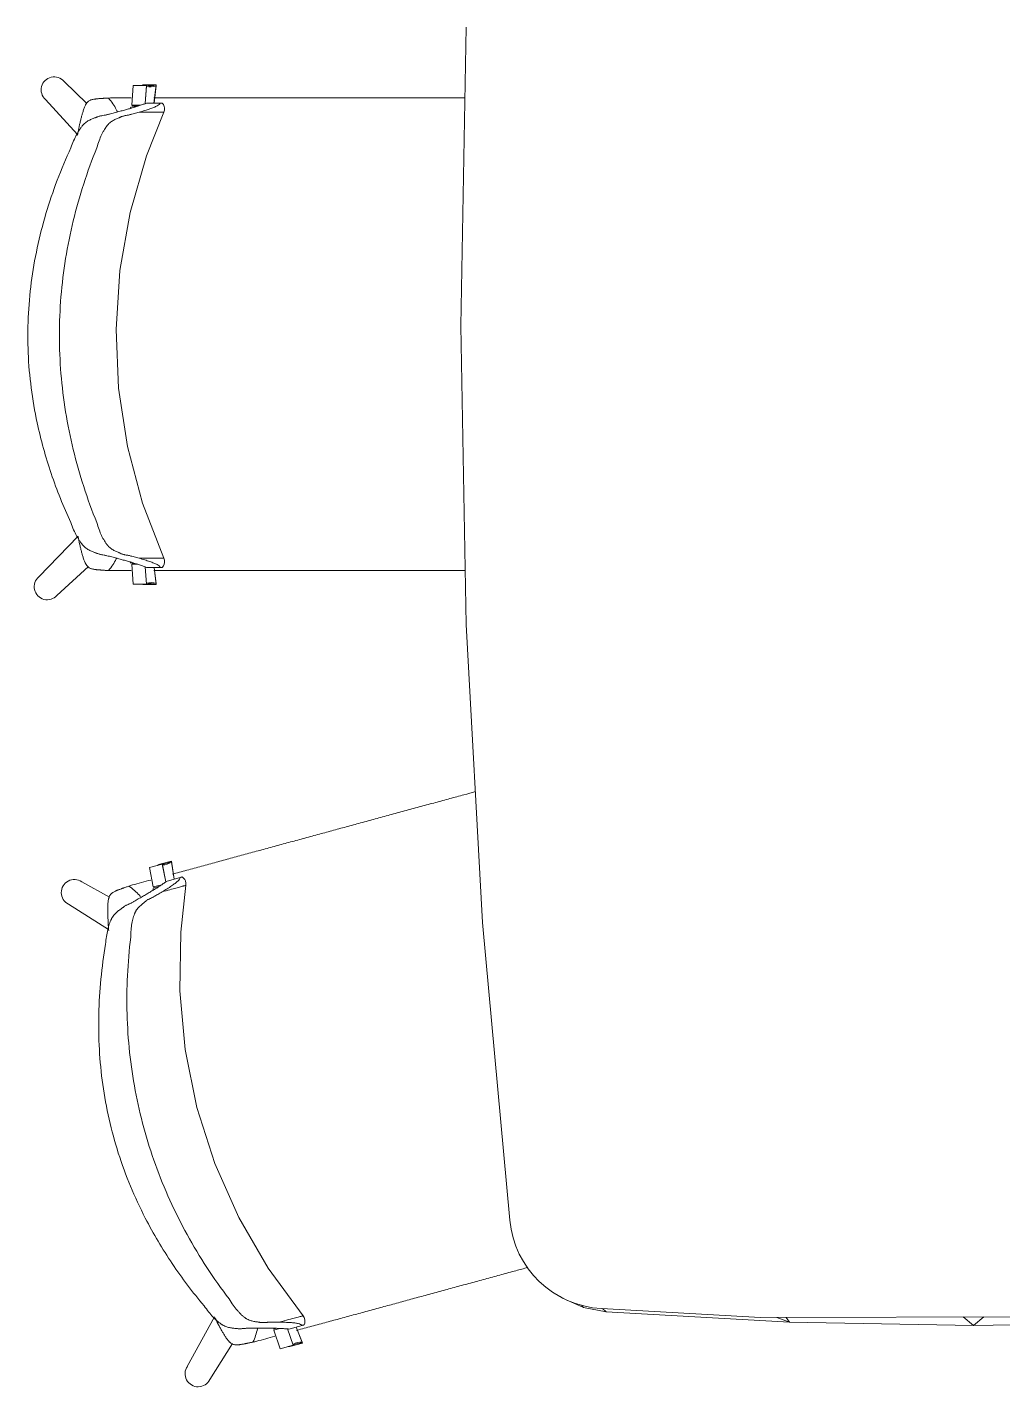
# Model space of a CAD drawing. Header units: millimetres. Extents: x 90978 to 295199, y -4084 to 97293.
# Drawn here: x 176982 to 177962, y 20698 to 22062 of the extents above; entities that cross this region are included whole.
import ezdxf

# ---------------------------------------------------------------- set-up
doc = ezdxf.new("R2010")
doc.units = ezdxf.units.MM
doc.header["$MEASUREMENT"] = 0
doc.layers.get('0').update_dxf_attribs({"linetype": 'CONTINUOUS'})
for name, color, linetype, lineweight in [('A-DETL-THIN', 8, 'CONTINUOUS', 9), ('G-IMPT', 8, 'CONTINUOUS', 9), ('I-FURN', 8, 'CONTINUOUS', 9)]:
    doc.layers.add(name, color=color, linetype=linetype, lineweight=lineweight)

# ---------------------------------------------------------------- blocks, each defined once
blk = doc.blocks.new('Synergy Type 3 - Desk Type 3_dwg_Family - 580997-310579-_3D_-V242-Level 0')
at = {"layer": 'G-IMPT'}
for p, q in [((-435.6, 2137.1), (-251.1, 2140.5)), ((-251.1, 2140.5), (-261.5, 2131.9)), ((-251.1, 2140.5), (-66.5, 2137.1)), ((-251.1, 2140.5), (-240.7, 2131.9)), ((117.7, 2126.9), (-66.5, 2137.1)), ((-53.7, 2132.5), (-66.5, 2137.1)), ((-63, 2132.4), (-66.5, 2137.1)), ((140.4, 2122.6), (117.7, 2126.9)), ((117.7, 2126.9), (121.2, 2123.6)), ((140.4, 2122.6), (161.4, 2113.1)), ((140.4, 2122.6), (142, 2120.6)), ((161.4, 2113.1), (163.7, 2111.4))]:
    blk.add_line(p, q, dxfattribs=at)

msp = doc.modelspace()

# ---------------------------------------------------------------- linework, layer by layer
at = {"layer": 'A-DETL-THIN'}
for p, q in [((177422.9, 22062.4), (177417.4, 21762.7)), ((177417.4, 21762.7), (177422.9, 21462.9)), ((177422.9, 21462.9), (177439.3, 21163.6)), ((177439.3, 21163.6), (177466.6, 20864.9)), ((177558.7, 20776.3), (177718.1, 20767.2)), ((177718.1, 20767.2), (178152.4, 20768.5))]:
    msp.add_line(p, q, dxfattribs=at)
msp.add_arc((177563.9, 20873.7), 97.6, 185.2275, 266.9515, dxfattribs=at)
at = {"layer": 'I-FURN'}
for p, q in [((177041.9, 21985.9), (177019.2, 22008)), ((177087.1, 21984.1), (177088.4, 22004)), ((177088.4, 22004), (177101.8, 22004)), ((177111.5, 22004.4), (177098.1, 22004.4)), ((177101.8, 22004), (177100.5, 21985.7)), ((177101.8, 22003.1), (177100.6, 21985.7)), ((177109.3, 21986.2), (177111.5, 22004.4)), ((177109.4, 21986.2), (177111.5, 22003.4)), ((177000.4, 21989.8), (177032.7, 21954.7)), ((177115.7, 21986.2), (177102, 21986.2)), ((177117.7, 21986.2), (177118.8, 21984.7)), ((177095.9, 21984.1), (177087.1, 21984.1)), ((177093, 21983.2), (177087.1, 21983.2)), ((177101.8, 21933.2), (177119.3, 21977.1)), ((177118.8, 21984.7), (177119.6, 21982.9)), ((177119.9, 21979.2), (177119.3, 21977.1)), ((177119.6, 21982.9), (177119.9, 21981.5)), ((177119.9, 21981.5), (177119.9, 21979.2)), ((177085.4, 21876.4), (177101.8, 21933.2)), ((177075.2, 21818.1), (177085.4, 21876.4)), ((177071.4, 21759.1), (177075.2, 21818.1)), ((177073.9, 21700.1), (177071.4, 21759.1)), ((177082.9, 21641.6), (177073.9, 21700.1)), ((177098, 21584.5), (177082.9, 21641.6)), ((177119.3, 21529.4), (177098, 21584.5)), ((177033.2, 21551.5), (176993.8, 21510.8)), ((177087.1, 21524.2), (177090.1, 21524.2)), ((177088.5, 21503.4), (177087.1, 21523.3)), ((177087.1, 21523.3), (177093, 21523.3)), ((177117.7, 21520.2), (177118.8, 21521.8)), ((177118.8, 21521.8), (177119.6, 21523.5)), ((177119.9, 21527.3), (177119.3, 21529.4)), ((177119.6, 21523.5), (177119.9, 21525)), ((177119.9, 21525), (177119.9, 21527.3)), ((177012, 21492.1), (177043.5, 21521.1)), ((177100.6, 21520.7), (177101.8, 21503.4)), ((177115.7, 21520.2), (177102, 21520.2)), ((177111.5, 21503.1), (177109.4, 21520.2)), ((177111.5, 21504), (177109.5, 21520.2)), ((177101.8, 21503.4), (177088.5, 21503.4)), ((177098.2, 21503.1), (177111.5, 21503.1)), ((177104.7, 21218.9), (177117.5, 21222.4)), ((177126.8, 21225.3), (177114, 21221.8)), ((177117.5, 21222.4), (177121.1, 21204.4)), ((177117.8, 21221.5), (177121.2, 21204.5)), ((177129.5, 21207.2), (177126.8, 21225.3)), ((177129.6, 21207.3), (177127.1, 21224.4)), ((177108.6, 21199.4), (177104.7, 21218.9)), ((177135.6, 21208.9), (177122.5, 21205.3)), ((177137.6, 21209.5), (177139.1, 21208.3)), ((177139.1, 21208.3), (177140.3, 21206.8)), ((177064.6, 21189.2), (177036.8, 21204.6)), ((177117.1, 21201.7), (177108.6, 21199.4)), ((177114.6, 21200), (177108.9, 21198.5)), ((177136.2, 21154.1), (177141.5, 21201.1)), ((177140.3, 21206.8), (177140.9, 21205.4)), ((177140.9, 21205.4), (177141.5, 21203.2)), ((177141.5, 21203.2), (177141.5, 21201.1)), ((177023.5, 21182.1), (177063.8, 21156.7)), ((177135.3, 21095), (177136.2, 21154.1)), ((177140.7, 21036.1), (177135.3, 21095)), ((177152.5, 20978.2), (177140.7, 21036.1)), ((177170.5, 20921.8), (177152.5, 20978.2)), ((177194.5, 20867.8), (177170.5, 20921.8)), ((177224.1, 20816.7), (177194.5, 20867.8)), ((177259.1, 20769), (177224.1, 20816.7)), ((177170.2, 20767.8), (177142.8, 20718.2)), ((177258, 20759.3), (177244.9, 20755.7)), ((177258.5, 20741.6), (177252, 20757.6)), ((177258.2, 20742.5), (177252.1, 20757.7)), ((177260.2, 20767.2), (177259.1, 20769)), ((177260, 20759.8), (177260.7, 20761.6)), ((177260.8, 20765), (177260.2, 20767.2)), ((177260.7, 20761.6), (177260.9, 20763.5)), ((177260.9, 20763.5), (177260.8, 20765)), ((177229.4, 20755.6), (177232.3, 20756.4)), ((177229.6, 20754.7), (177235.3, 20756.3)), ((177236.2, 20735.9), (177229.6, 20754.7)), ((177243.3, 20755.8), (177249, 20739.4)), ((177165.3, 20704.9), (177188.2, 20741.1)), ((177249, 20739.4), (177236.2, 20735.9)), ((177245.6, 20738.1), (177258.5, 20741.6))]:
    msp.add_line(p, q, dxfattribs=at)
for centre, start, end in [((177009.2, 21999.5), 40.3941, 228.0104), ((177002.2, 21500.8), 130.4176, 318.0338), ((177029.4, 21193.8), 55.6202, 243.2364), ((177153.7, 20710.8), 145.6436, 333.2599)]:
    msp.add_arc(centre, 13.1, start, end, dxfattribs=at)
for centre, major_axis, start_param, end_param in [((177092.8, 22020.9), (0, 17.4), 3.380441, 3.464082), ((177106.1, 22020.9), (0, 17.4), 2.884586, 3.464082), ((177106.1, 22019.9), (0, 17.4), 2.884586, 3.464082), ((177092.8, 21486.6), (0, 17.4), 5.960696, 6.044337), ((177106.1, 21487.5), (0, 17.4), 5.960696, 6.540192), ((177106.1, 21486.6), (0, 17.4), 5.960696, 6.540192), ((177104.4, 21236.3), (-4.6, 16.8), 3.380441, 3.464082), ((177117.3, 21239.8), (-4.6, 16.8), 2.884586, 3.464082), ((177117.6, 21238.9), (-4.6, 16.8), 2.884586, 3.464082), ((177244.8, 20720.8), (-4.6, 16.8), 5.960696, 6.044337), ((177257.4, 20725.2), (-4.6, 16.8), 5.960696, 6.540192), ((177257.6, 20724.3), (-4.6, 16.8), 5.960696, 6.540192)]:
    msp.add_ellipse(centre, major_axis=major_axis, ratio=0.978487, start_param=start_param, end_param=end_param, dxfattribs=at)
for points, knots in [([(177033.1, 21957.3), (177033.6, 21959.6), (177034.4, 21963.4), (177035.5, 21967.8), (177036.1, 21970.3), (177036.5, 21972.1), (177037, 21973.8), (177037.4, 21975.3), (177037.8, 21976.9), (177038.4, 21978.6), (177039, 21980.4), (177039.6, 21982.1), (177040.2, 21983.4), (177040.7, 21984.4), (177041.1, 21985.1), (177041.5, 21985.8), (177042.2, 21986.7), (177043.1, 21987.6), (177044.3, 21988.5), (177045.5, 21989.2), (177046.7, 21989.6), (177048.1, 21989.9), (177049.3, 21990.1), (177050.1, 21990.3), (177050.7, 21990.3), (177051.1, 21990.4), (177051.4, 21990.4), (177052, 21990.5), (177052.8, 21990.6), (177054.1, 21990.7), (177055.3, 21990.8), (177056.3, 21990.9), (177057.1, 21990.9), (177057.9, 21991), (177059, 21991), (177061, 21991.2), (177062.6, 21991.3), (177063.7, 21991.3)], [0, 0, 0, 0, 0.125, 0.1875, 0.21875, 0.25, 0.28125, 0.3125, 0.34375, 0.375, 0.40625, 0.4375, 0.46875, 0.484375, 0.5, 0.515625, 0.53125, 0.5625, 0.59375, 0.625, 0.65625, 0.6875, 0.71875, 0.734375, 0.742188, 0.75, 0.757812, 0.765625, 0.78125, 0.8125, 0.84375, 0.859375, 0.875, 0.890625, 0.90625, 0.9375, 1, 1, 1, 1]), ([(177072.7, 21977.3), (177072.3, 21978.1), (177071, 21980.9), (177068.2, 21985.6), (177065.3, 21989.4), (177063.7, 21991.3)], [0.93303317, 0.93303317, 0.93303317, 0.93303317, 0.94444444, 0.97222222, 1, 1, 1, 1]), ([(177109.2, 21991.5), (177109.7, 21991.5), (177115.2, 21991.5), (177126, 21991.5), (177141.4, 21991.5), (177156.5, 21991.5), (177169, 21991.5), (177179, 21991.5), (177186.7, 21991.5), (177194.4, 21991.5), (177204.5, 21991.5), (177217, 21991.5), (177229.4, 21991.5), (177239.4, 21991.5), (177247, 21991.5), (177254.5, 21991.5), (177264.5, 21991.5), (177276.8, 21991.5), (177289.2, 21991.5), (177299.2, 21991.5), (177306.8, 21991.5), (177314.5, 21991.5), (177324.6, 21991.5), (177337.2, 21991.5), (177352.3, 21991.5), (177367.6, 21991.5), (177382.9, 21991.5), (177397.7, 21991.5), (177410.6, 21991.5), (177418.6, 21991.5), (177421.7, 21991.5)], [-0.896036, -0.896036, -0.896036, -0.896036, -0.8928571, -0.8571429, -0.8214286, -0.7857143, -0.75, -0.7321429, -0.7142857, -0.6964286, -0.6785714, -0.6428571, -0.6071429, -0.5892857, -0.5714286, -0.5535714, -0.5357143, -0.5, -0.4642857, -0.4464286, -0.4285714, -0.4107143, -0.3928571, -0.3571429, -0.3214286, -0.2857143, -0.25, -0.2142857, -0.1785714, -0.1559027, -0.1559027, -0.1559027, -0.1559027]), ([(177116, 21986.2), (177116.4, 21986.2), (177117.2, 21986.2), (177117.8, 21986.2), (177117.7, 21986.2), (177117.1, 21986.2), (177116.2, 21986.2), (177115.7, 21986.2)], [0.4162183, 0.4162183, 0.4162183, 0.4162183, 0.5, 0.625, 0.75, 0.875, 1, 1, 1, 1]), ([(177025.9, 21941.4), (177026.8, 21943.9), (177028.7, 21948.6), (177031.2, 21953.7), (177033.2, 21957.3), (177034.8, 21959.8), (177036.1, 21961.7), (177037.1, 21962.9), (177037.6, 21963.6), (177038, 21964), (177038.5, 21964.5), (177039, 21965.1), (177040, 21966), (177041.4, 21967.2), (177043.1, 21968.3), (177044.9, 21969.2), (177046.6, 21970), (177048.2, 21970.7), (177049.5, 21971.2), (177050.4, 21971.5), (177051, 21971.8), (177051.3, 21971.9), (177051.7, 21972.1), (177052.2, 21972.3), (177053.1, 21972.6), (177054.2, 21973), (177055.6, 21973.3), (177057.3, 21973.7), (177059, 21973.9), (177060.7, 21974.2), (177062, 21974.5), (177063.3, 21974.9), (177065, 21975.3), (177067.9, 21976.1), (177072, 21977.2), (177076.4, 21978.3), (177080.7, 21979.5), (177084.8, 21980.6), (177088.5, 21981.7), (177091.9, 21982.8), (177094, 21983.5), (177094.9, 21983.8)], [0, 0, 0, 0, 0.035714, 0.071429, 0.089286, 0.107143, 0.125, 0.133929, 0.138393, 0.142857, 0.147321, 0.151786, 0.160714, 0.178571, 0.196429, 0.214286, 0.232143, 0.25, 0.267857, 0.276786, 0.28125, 0.285714, 0.290179, 0.294643, 0.303571, 0.321429, 0.339286, 0.357143, 0.392857, 0.410714, 0.428571, 0.446429, 0.464286, 0.5, 0.571429, 0.642857, 0.714286, 0.785714, 0.857143, 0.928571, 1, 1, 1, 1]), ([(177094.4, 21977.1), (177092.8, 21976.7), (177090.4, 21976), (177087.7, 21975.3), (177086.1, 21974.8), (177084.9, 21974.5), (177083.7, 21974.2), (177082.2, 21974), (177080.8, 21973.7), (177079.3, 21973.4), (177078.1, 21973.1), (177077.1, 21972.7), (177076.3, 21972.4), (177075.9, 21972.2), (177075.5, 21972.1), (177075.2, 21971.9), (177074.7, 21971.7), (177073.8, 21971.3), (177072.5, 21970.8), (177070.9, 21970), (177069.2, 21969.2), (177067.5, 21968.2), (177065.8, 21967.1), (177064.4, 21965.9), (177063.4, 21964.9), (177062.9, 21964.3), (177062.5, 21963.8), (177062.2, 21963.4), (177061.6, 21962.7), (177060.8, 21961.5), (177059.6, 21959.6), (177058.1, 21957.2), (177056.3, 21953.6), (177054.2, 21948.5), (177052.7, 21943.9), (177052, 21941.4)], [0, 0, 0, 0, 0.125, 0.1875, 0.21875, 0.25, 0.28125, 0.3125, 0.375, 0.40625, 0.4375, 0.46875, 0.484375, 0.492188, 0.5, 0.507812, 0.515625, 0.53125, 0.5625, 0.59375, 0.625, 0.65625, 0.6875, 0.71875, 0.734375, 0.742188, 0.75, 0.757812, 0.765625, 0.78125, 0.8125, 0.84375, 0.875, 0.9375, 1, 1, 1, 1]), ([(177094.4, 21977.1), (177097.4, 21977.1), (177102.7, 21977.1), (177109.1, 21977.1), (177113.9, 21977.1), (177116.5, 21977.1), (177118, 21977.1), (177118.5, 21977.1), (177118.7, 21977.1)], [0, 0, 0, 0, 0.1111111, 0.2222222, 0.3333333, 0.4444444, 0.5, 0.5555556, 0.5555556, 0.5555556, 0.5555556]), ([(177025.9, 21565.1), (177018.5, 21581.2), (177005.3, 21614), (176989.5, 21670.9), (176981, 21735.5), (176984.2, 21806.4), (176996.7, 21864.2), (177011.8, 21908.9), (177021, 21930.7), (177025.9, 21941.4)], [-1, -1, -1, -1, -0.863636, -0.727273, -0.545455, -0.363636, -0.181818, -0.090909, 0, 0, 0, 0]), ([(177052, 21941.4), (177047.2, 21929.4), (177038.3, 21905.3), (177024.3, 21855.7), (177013.9, 21792), (177013.9, 21714.5), (177024.3, 21650.8), (177038.3, 21601.2), (177047.2, 21577), (177052, 21565.1)], [-1, -1, -1, -1, -0.9, -0.8, -0.6, -0.4, -0.2, -0.1, 0, 0, 0, 0]), ([(177094.9, 21522.7), (177093, 21523.4), (177089.8, 21524.4), (177084.8, 21525.9), (177080.7, 21527), (177076.4, 21528.1), (177072, 21529.3), (177067.9, 21530.4), (177064.6, 21531.3), (177062.4, 21531.8), (177060.7, 21532.2), (177059, 21532.5), (177057.3, 21532.8), (177055.6, 21533.2), (177054.2, 21533.5), (177053.1, 21533.9), (177052.2, 21534.2), (177051.7, 21534.4), (177051.3, 21534.5), (177051, 21534.7), (177050.4, 21534.9), (177049.5, 21535.3), (177048.2, 21535.8), (177046.6, 21536.5), (177044.9, 21537.2), (177043.1, 21538.1), (177041.4, 21539.3), (177040, 21540.4), (177039, 21541.4), (177038.5, 21542), (177038, 21542.4), (177037.6, 21542.9), (177037.1, 21543.6), (177036.1, 21544.8), (177034.8, 21546.7), (177033.2, 21549.1), (177031.2, 21552.7), (177028.7, 21557.8), (177026.8, 21562.6), (177025.9, 21565.1)], [0, 0, 0, 0, 0.142857, 0.214286, 0.285714, 0.357143, 0.428571, 0.5, 0.535714, 0.571429, 0.589286, 0.607143, 0.642857, 0.660714, 0.678571, 0.696429, 0.705357, 0.709821, 0.714286, 0.71875, 0.723214, 0.732143, 0.75, 0.767857, 0.785714, 0.803571, 0.821429, 0.839286, 0.848214, 0.852679, 0.857143, 0.861607, 0.866071, 0.875, 0.892857, 0.910714, 0.928571, 0.964286, 1, 1, 1, 1]), ([(177052, 21565.1), (177052.7, 21562.6), (177054.2, 21558), (177056.3, 21552.9), (177058.1, 21549.3), (177059.6, 21546.8), (177060.8, 21545), (177061.6, 21543.8), (177062.2, 21543.1), (177062.5, 21542.6), (177062.9, 21542.2), (177063.4, 21541.6), (177064.4, 21540.6), (177065.8, 21539.4), (177067.5, 21538.2), (177069.2, 21537.2), (177070.9, 21536.4), (177072.5, 21535.7), (177073.8, 21535.2), (177074.7, 21534.8), (177075.2, 21534.6), (177075.5, 21534.4), (177075.9, 21534.2), (177076.3, 21534), (177077.1, 21533.7), (177078.1, 21533.4), (177079.3, 21533.1), (177080.8, 21532.7), (177082.2, 21532.5), (177083.7, 21532.2), (177084.9, 21532), (177086.1, 21531.6), (177087.7, 21531.2), (177090.4, 21530.5), (177092.8, 21529.8), (177094.4, 21529.4)], [0, 0, 0, 0, 0.0625, 0.125, 0.15625, 0.1875, 0.21875, 0.234375, 0.242188, 0.25, 0.257812, 0.265625, 0.28125, 0.3125, 0.34375, 0.375, 0.40625, 0.4375, 0.46875, 0.484375, 0.492188, 0.5, 0.507812, 0.515625, 0.53125, 0.5625, 0.59375, 0.625, 0.6875, 0.71875, 0.75, 0.78125, 0.8125, 0.875, 1, 1, 1, 1]), ([(177063.7, 21517.1), (177062.6, 21517.1), (177061, 21517.2), (177059, 21517.3), (177057.9, 21517.4), (177057.1, 21517.5), (177056.3, 21517.5), (177055.3, 21517.6), (177054.1, 21517.7), (177052.8, 21517.8), (177052, 21517.9), (177051.4, 21517.9), (177051.1, 21518), (177050.7, 21518), (177050.1, 21518.1), (177049.3, 21518.2), (177048.1, 21518.5), (177046.7, 21518.8), (177045.5, 21519.2), (177044.3, 21519.8), (177043.1, 21520.7), (177042.2, 21521.7), (177041.5, 21522.6), (177041.1, 21523.3), (177040.7, 21524), (177040.2, 21524.9), (177039.6, 21526.3), (177039, 21527.9), (177038.4, 21529.7), (177037.8, 21531.5), (177037.4, 21533), (177037, 21534.6), (177036.5, 21536.3), (177036.1, 21538.1), (177035.5, 21540.6), (177034.4, 21545), (177033.6, 21548.8), (177033.1, 21551.1)], [0, 0, 0, 0, 0.0625, 0.09375, 0.109375, 0.125, 0.140625, 0.15625, 0.1875, 0.21875, 0.234375, 0.242188, 0.25, 0.257812, 0.265625, 0.28125, 0.3125, 0.34375, 0.375, 0.40625, 0.4375, 0.46875, 0.484375, 0.5, 0.515625, 0.53125, 0.5625, 0.59375, 0.625, 0.65625, 0.6875, 0.71875, 0.75, 0.78125, 0.8125, 0.875, 1, 1, 1, 1]), ([(177063.7, 21517.1), (177065.3, 21518.9), (177068.2, 21522.7), (177070.7, 21527), (177071.9, 21529.4), (177072.1, 21529.7)], [0, 0, 0, 0, 0.02777778, 0.05555556, 0.06066679, 0.06066679, 0.06066679, 0.06066679]), ([(177118.7, 21529.4), (177118.4, 21529.4), (177117.8, 21529.4), (177115.8, 21529.4), (177111.9, 21529.4), (177104.7, 21529.4), (177098.1, 21529.4), (177094.4, 21529.4)], [0.4444444, 0.4444444, 0.4444444, 0.4444444, 0.5138889, 0.5833333, 0.7222222, 0.8611111, 1, 1, 1, 1]), ([(177422, 21516.9), (177418.6, 21516.9), (177410.4, 21516.9), (177397.4, 21516.9), (177385.1, 21516.9), (177375.1, 21516.9), (177367.5, 21516.9), (177359.9, 21516.9), (177349.8, 21516.9), (177337.3, 21516.9), (177324.8, 21516.9), (177314.8, 21516.9), (177307.2, 21516.9), (177299.5, 21516.9), (177289.5, 21516.9), (177276.9, 21516.9), (177262, 21516.9), (177246.8, 21516.9), (177231.7, 21516.9), (177216.8, 21516.9), (177204.3, 21516.9), (177194.3, 21516.9), (177186.7, 21516.9), (177179.1, 21516.9), (177169.2, 21516.9), (177157, 21516.9), (177144.6, 21516.9), (177134.5, 21516.9), (177126.8, 21516.9), (177119, 21516.9), (177113.1, 21516.9), (177109.8, 21516.9), (177109.1, 21516.9)], [-0.8455605, -0.8455605, -0.8455605, -0.8455605, -0.8214286, -0.7857143, -0.75, -0.7321429, -0.7142857, -0.6964286, -0.6785714, -0.6428571, -0.6071429, -0.5892857, -0.5714286, -0.5535714, -0.5357143, -0.5, -0.4642857, -0.4285714, -0.3928571, -0.3571429, -0.3214286, -0.3035714, -0.2857143, -0.2678571, -0.25, -0.2142857, -0.1785714, -0.1607143, -0.1428571, -0.125, -0.1071429, -0.1022726, -0.1022726, -0.1022726, -0.1022726]), ([(177115.7, 21520.2), (177116.2, 21520.2), (177117.1, 21520.2), (177117.7, 21520.2), (177117.8, 21520.2), (177117.2, 21520.2), (177116.4, 21520.2), (177116, 21520.2)], [0, 0, 0, 0, 0.125, 0.25, 0.375, 0.5, 0.5828112, 0.5828112, 0.5828112, 0.5828112]), ([(177128, 21212.3), (177128.5, 21212.4), (177133.8, 21213.9), (177144.2, 21216.7), (177159.1, 21220.8), (177173.6, 21224.7), (177185.7, 21228), (177195.4, 21230.7), (177202.8, 21232.7), (177210.2, 21234.7), (177219.9, 21237.3), (177232, 21240.6), (177244, 21243.9), (177253.6, 21246.5), (177260.9, 21248.5), (177268.2, 21250.5), (177277.8, 21253.1), (177289.7, 21256.3), (177301.7, 21259.6), (177311.3, 21262.2), (177318.7, 21264.2), (177326.1, 21266.2), (177335.8, 21268.9), (177348, 21272.2), (177362.5, 21276.2), (177377.4, 21280.2), (177392, 21284.2), (177406.4, 21288.1), (177419.7, 21291.7), (177428.3, 21294), (177432.1, 21295.1)], [-0.896036, -0.896036, -0.896036, -0.896036, -0.8928571, -0.8571429, -0.8214286, -0.7857143, -0.75, -0.7321429, -0.7142857, -0.6964286, -0.6785714, -0.6428571, -0.6071429, -0.5892857, -0.5714286, -0.5535714, -0.5357143, -0.5, -0.4642857, -0.4464286, -0.4285714, -0.4107143, -0.3928571, -0.3571429, -0.3214286, -0.2857143, -0.25, -0.2142857, -0.1785714, -0.1492755, -0.1492755, -0.1492755, -0.1492755]), ([(177136, 21209), (177136.4, 21209.1), (177137.1, 21209.3), (177137.7, 21209.5), (177137.6, 21209.5), (177137, 21209.3), (177136.2, 21209.1), (177135.6, 21208.9)], [0.4162183, 0.4162183, 0.4162183, 0.4162183, 0.5, 0.625, 0.75, 0.875, 1, 1, 1, 1]), ([(177060.8, 21142.1), (177061, 21144.7), (177061.6, 21149.8), (177062.6, 21155.4), (177063.7, 21159.4), (177064.5, 21162.2), (177065.3, 21164.3), (177065.9, 21165.8), (177066.3, 21166.5), (177066.6, 21167.1), (177066.8, 21167.7), (177067.2, 21168.4), (177067.9, 21169.6), (177069, 21171.1), (177070.4, 21172.6), (177071.8, 21173.9), (177073.2, 21175.1), (177074.6, 21176.2), (177075.8, 21177), (177076.6, 21177.6), (177077, 21178), (177077.3, 21178.2), (177077.6, 21178.5), (177078.1, 21178.8), (177078.8, 21179.3), (177079.8, 21180), (177081, 21180.7), (177082.6, 21181.5), (177084.2, 21182.2), (177085.7, 21182.9), (177086.9, 21183.5), (177088.1, 21184.2), (177089.6, 21185.1), (177092.2, 21186.6), (177095.8, 21188.7), (177099.8, 21191), (177103.6, 21193.2), (177107.3, 21195.4), (177110.6, 21197.4), (177113.6, 21199.3), (177115.4, 21200.5), (177116.2, 21201.1)], [0, 0, 0, 0, 0.035714, 0.071429, 0.089286, 0.107143, 0.125, 0.133929, 0.138393, 0.142857, 0.147321, 0.151786, 0.160714, 0.178571, 0.196429, 0.214286, 0.232143, 0.25, 0.267857, 0.276786, 0.28125, 0.285714, 0.290179, 0.294643, 0.303571, 0.321429, 0.339286, 0.357143, 0.392857, 0.410714, 0.428571, 0.446429, 0.464286, 0.5, 0.571429, 0.642857, 0.714286, 0.785714, 0.857143, 0.928571, 1, 1, 1, 1]), ([(177063.6, 21159.3), (177063.5, 21161.7), (177063.3, 21165.5), (177063.1, 21170.1), (177063, 21172.6), (177063, 21174.5), (177063, 21176.2), (177063, 21177.8), (177063, 21179.5), (177063, 21181.3), (177063.1, 21183.2), (177063.3, 21185), (177063.5, 21186.4), (177063.8, 21187.5), (177064, 21188.2), (177064.2, 21189), (177064.6, 21190), (177065.2, 21191.2), (177066.1, 21192.4), (177067.1, 21193.3), (177068.2, 21194), (177069.4, 21194.7), (177070.5, 21195.2), (177071.3, 21195.6), (177071.8, 21195.8), (177072.2, 21196), (177072.6, 21196.1), (177073, 21196.3), (177073.9, 21196.6), (177075, 21197), (177076.2, 21197.5), (177077.1, 21197.8), (177077.9, 21198.1), (177078.7, 21198.3), (177079.7, 21198.7), (177081.6, 21199.3), (177083.1, 21199.8), (177084.2, 21200.2)], [0, 0, 0, 0, 0.125, 0.1875, 0.21875, 0.25, 0.28125, 0.3125, 0.34375, 0.375, 0.40625, 0.4375, 0.46875, 0.484375, 0.5, 0.515625, 0.53125, 0.5625, 0.59375, 0.625, 0.65625, 0.6875, 0.71875, 0.734375, 0.742188, 0.75, 0.757812, 0.765625, 0.78125, 0.8125, 0.84375, 0.859375, 0.875, 0.890625, 0.90625, 0.9375, 1, 1, 1, 1]), ([(177095.9, 21189.8), (177095.5, 21190.2), (177093.6, 21192.3), (177089.9, 21195.9), (177086.2, 21198.8), (177084.2, 21200.2)], [0.93711414, 0.93711414, 0.93711414, 0.93711414, 0.94444444, 0.97222222, 1, 1, 1, 1]), ([(177117.5, 21194.5), (177116.1, 21193.7), (177114, 21192.4), (177111.5, 21191), (177110.1, 21190.1), (177109, 21189.5), (177107.9, 21188.9), (177106.6, 21188.3), (177105.2, 21187.7), (177103.9, 21187), (177102.8, 21186.4), (177101.9, 21185.8), (177101.3, 21185.3), (177100.9, 21185), (177100.6, 21184.7), (177100.3, 21184.5), (177099.9, 21184.1), (177099.2, 21183.5), (177098, 21182.7), (177096.7, 21181.5), (177095.3, 21180.3), (177093.9, 21178.9), (177092.5, 21177.3), (177091.5, 21175.8), (177090.8, 21174.6), (177090.5, 21173.9), (177090.2, 21173.4), (177090, 21172.8), (177089.7, 21172), (177089.2, 21170.6), (177088.5, 21168.5), (177087.8, 21165.8), (177087, 21161.8), (177086.2, 21156.4), (177086, 21151.5), (177086, 21148.9)], [0, 0, 0, 0, 0.125, 0.1875, 0.21875, 0.25, 0.28125, 0.3125, 0.375, 0.40625, 0.4375, 0.46875, 0.484375, 0.492188, 0.5, 0.507812, 0.515625, 0.53125, 0.5625, 0.59375, 0.625, 0.65625, 0.6875, 0.71875, 0.734375, 0.742188, 0.75, 0.757812, 0.765625, 0.78125, 0.8125, 0.84375, 0.875, 0.9375, 1, 1, 1, 1]), ([(177108.9, 21198.5), (177108.7, 21198.1), (177108.4, 21197.2), (177108.1, 21196.3), (177107.9, 21195.9)], [-0.8810546, -0.8810546, -0.8810546, -0.8810546, -0.6666667, -0.4718724, -0.4718724, -0.4718724, -0.4718724]), ([(177117.5, 21194.5), (177120.4, 21195.3), (177125.6, 21196.7), (177131.7, 21198.4), (177136.3, 21199.7), (177138.9, 21200.4), (177140.2, 21200.7), (177140.9, 21200.9), (177141.4, 21201), (177141.5, 21201.1), (177141.5, 21201.1)], [0, 0, 0, 0, 0.1111111, 0.2222222, 0.3333333, 0.4444444, 0.5, 0.5555556, 0.6111111, 0.6625707, 0.6625707, 0.6625707, 0.6625707]), ([(177159.7, 20779), (177148.2, 20792.5), (177126.9, 20820.8), (177096.7, 20871.6), (177071.6, 20931.6), (177056, 21000.9), (177052.8, 21059.9), (177055.7, 21107.1), (177058.8, 21130.4), (177060.8, 21142.1)], [-1, -1, -1, -1, -0.863636, -0.727273, -0.545455, -0.363636, -0.181818, -0.090909, 0, 0, 0, 0]), ([(177086, 21148.9), (177084.4, 21136.1), (177082.3, 21110.5), (177081.7, 21059), (177088.5, 20994.8), (177108.8, 20920), (177135.6, 20861.3), (177162.1, 20817.1), (177177, 20796.1), (177184.8, 20785.9)], [-1, -1, -1, -1, -0.9, -0.8, -0.6, -0.4, -0.2, -0.1, 0, 0, 0, 0]), ([(177484.6, 20817.4), (177480.6, 20816.4), (177471.9, 20814), (177460.7, 20811), (177451, 20808.3), (177443.7, 20806.3), (177436.3, 20804.3), (177426.6, 20801.7), (177414.5, 20798.4), (177400.1, 20794.4), (177385.4, 20790.5), (177370.8, 20786.5), (177356.5, 20782.6), (177344.5, 20779.3), (177334.8, 20776.7), (177327.4, 20774.7), (177320.1, 20772.7), (177310.6, 20770.1), (177298.7, 20766.9), (177286.8, 20763.6), (177277.1, 20761), (177269.6, 20758.9), (177262.1, 20756.9), (177256.4, 20755.4), (177253.3, 20754.5), (177252.6, 20754.3)], [-0.6720302, -0.6720302, -0.6720302, -0.6720302, -0.6428571, -0.6071429, -0.5892857, -0.5714286, -0.5535714, -0.5357143, -0.5, -0.4642857, -0.4285714, -0.3928571, -0.3571429, -0.3214286, -0.3035714, -0.2857143, -0.2678571, -0.25, -0.2142857, -0.1785714, -0.1607143, -0.1428571, -0.125, -0.1071429, -0.1022726, -0.1022726, -0.1022726, -0.1022726]), ([(177184.8, 20785.9), (177186.1, 20783.6), (177188.8, 20779.5), (177192.2, 20775.2), (177194.9, 20772.2), (177196.9, 20770.2), (177198.5, 20768.7), (177199.7, 20767.8), (177200.4, 20767.3), (177200.9, 20766.9), (177201.4, 20766.6), (177202, 20766.1), (177203.2, 20765.5), (177204.8, 20764.7), (177206.8, 20764), (177208.7, 20763.5), (177210.5, 20763.1), (177212.3, 20762.9), (177213.7, 20762.7), (177214.6, 20762.5), (177215.2, 20762.5), (177215.5, 20762.4), (177215.9, 20762.3), (177216.4, 20762.3), (177217.2, 20762.2), (177218.3, 20762.1), (177219.5, 20762.1), (177221, 20762.2), (177222.5, 20762.3), (177224, 20762.5), (177225.2, 20762.5), (177226.4, 20762.5), (177228.1, 20762.5), (177231, 20762.5), (177233.4, 20762.5), (177235.1, 20762.5)], [0, 0, 0, 0, 0.0625, 0.125, 0.15625, 0.1875, 0.21875, 0.234375, 0.242188, 0.25, 0.257812, 0.265625, 0.28125, 0.3125, 0.34375, 0.375, 0.40625, 0.4375, 0.46875, 0.484375, 0.492188, 0.5, 0.507812, 0.515625, 0.53125, 0.5625, 0.59375, 0.625, 0.6875, 0.71875, 0.75, 0.78125, 0.8125, 0.875, 1, 1, 1, 1]), ([(177237.3, 20756.2), (177235.3, 20756.3), (177231.9, 20756.5), (177226.7, 20756.6), (177222.5, 20756.6), (177218.1, 20756.6), (177213.4, 20756.6), (177209.3, 20756.5), (177205.8, 20756.5), (177203.6, 20756.5), (177201.8, 20756.4), (177200.1, 20756.3), (177198.4, 20756.1), (177196.6, 20756), (177195.2, 20755.9), (177194, 20756), (177193.1, 20756.1), (177192.6, 20756.1), (177192.2, 20756.2), (177191.8, 20756.3), (177191.2, 20756.3), (177190.3, 20756.4), (177188.8, 20756.6), (177187.1, 20756.8), (177185.2, 20757.1), (177183.3, 20757.5), (177181.4, 20758.2), (177179.7, 20758.9), (177178.5, 20759.6), (177177.8, 20760), (177177.3, 20760.3), (177176.8, 20760.7), (177176.1, 20761.2), (177174.8, 20762.1), (177173, 20763.5), (177170.9, 20765.5), (177167.9, 20768.4), (177164.2, 20772.7), (177161.2, 20776.8), (177159.7, 20779)], [0, 0, 0, 0, 0.142857, 0.214286, 0.285714, 0.357143, 0.428571, 0.5, 0.535714, 0.571429, 0.589286, 0.607143, 0.642857, 0.660714, 0.678571, 0.696429, 0.705357, 0.709821, 0.714286, 0.71875, 0.723214, 0.732143, 0.75, 0.767857, 0.785714, 0.803571, 0.821429, 0.839286, 0.848214, 0.852679, 0.857143, 0.861607, 0.866071, 0.875, 0.892857, 0.910714, 0.928571, 0.964286, 1, 1, 1, 1]), ([(177208.7, 20742.6), (177207.7, 20742.3), (177206, 20742), (177204.1, 20741.6), (177203, 20741.4), (177202.2, 20741.2), (177201.5, 20741.1), (177200.5, 20740.9), (177199.3, 20740.6), (177198, 20740.4), (177197.2, 20740.3), (177196.6, 20740.2), (177196.3, 20740.1), (177195.9, 20740.1), (177195.3, 20740), (177194.5, 20739.9), (177193.3, 20739.8), (177191.9, 20739.8), (177190.6, 20739.9), (177189.2, 20740.2), (177187.8, 20740.7), (177186.7, 20741.4), (177185.9, 20742.1), (177185.3, 20742.6), (177184.7, 20743.2), (177184, 20744), (177183, 20745.1), (177182, 20746.6), (177180.9, 20748.1), (177180, 20749.7), (177179.1, 20751.1), (177178.3, 20752.5), (177177.4, 20754), (177176.5, 20755.6), (177175.3, 20757.8), (177173.1, 20761.8), (177171.4, 20765.3), (177170.3, 20767.4)], [0, 0, 0, 0, 0.0625, 0.09375, 0.109375, 0.125, 0.140625, 0.15625, 0.1875, 0.21875, 0.234375, 0.242188, 0.25, 0.257812, 0.265625, 0.28125, 0.3125, 0.34375, 0.375, 0.40625, 0.4375, 0.46875, 0.484375, 0.5, 0.515625, 0.53125, 0.5625, 0.59375, 0.625, 0.65625, 0.6875, 0.71875, 0.75, 0.78125, 0.8125, 0.875, 1, 1, 1, 1]), ([(177259.1, 20769), (177259.1, 20769), (177259, 20769), (177258.5, 20768.9), (177257.6, 20768.6), (177255.7, 20768.1), (177251.9, 20767.1), (177245, 20765.2), (177238.7, 20763.5), (177235.1, 20762.5)], [0.3374293, 0.3374293, 0.3374293, 0.3374293, 0.3888889, 0.4444444, 0.5138889, 0.5833333, 0.7222222, 0.8611111, 1, 1, 1, 1]), ([(177258, 20759.3), (177258.6, 20759.4), (177259.3, 20759.6), (177260, 20759.8), (177260.1, 20759.8), (177259.5, 20759.7), (177258.7, 20759.5), (177258.4, 20759.4)], [0, 0, 0, 0, 0.125, 0.25, 0.375, 0.5, 0.5828112, 0.5828112, 0.5828112, 0.5828112]), ([(177208.7, 20742.6), (177209.8, 20744.8), (177211.5, 20749.2), (177212.8, 20754), (177213.4, 20756.6), (177213.4, 20757)], [0, 0, 0, 0, 0.02777778, 0.05555556, 0.06066679, 0.06066679, 0.06066679, 0.06066679])]:
    msp.add_open_spline(points, degree=3, knots=knots, dxfattribs=at)
for points in [[(177063.7, 21991.3), (177064.4, 21991.3), (177065.6, 21991.4), (177066.9, 21991.5), (177067.6, 21991.5)], [(177067.6, 21991.5), (177073.7, 21991.5), (177080, 21991.5), (177086.5, 21991.5)], [(177115.7, 21986.2), (177115.5, 21985.8), (177114.8, 21984.9), (177112.6, 21983.4), (177109.4, 21981.9), (177105.2, 21980.4), (177100.2, 21978.7), (177096.4, 21977.7), (177094.4, 21977.1)], [(177094.9, 21983.8), (177096.2, 21984.2), (177098.7, 21985), (177101, 21985.8), (177102, 21986.2)], [(177086.3, 21982.1), (177086, 21981.7), (177085.8, 21981.3), (177085.5, 21980.9)], [(177032.4, 21953.7), (177032.7, 21954.9), (177032.9, 21956.1), (177033.1, 21957.3)], [(177033.1, 21957.3), (177032.9, 21956.1), (177032.7, 21954.8), (177032.4, 21953.6)], [(177085.5, 21525.6), (177085.8, 21525.2), (177086, 21524.8), (177086.3, 21524.4)], [(177094.4, 21529.4), (177096.4, 21528.8), (177100.2, 21527.7), (177105.2, 21526.1), (177109.4, 21524.5), (177112.6, 21523.1), (177114.8, 21521.6), (177115.5, 21520.7), (177115.7, 21520.2)], [(177102, 21520.2), (177101, 21520.6), (177098.7, 21521.4), (177096.2, 21522.3), (177094.9, 21522.7)], [(177067.6, 21516.9), (177066.9, 21516.9), (177065.6, 21517), (177064.4, 21517), (177063.7, 21517.1)], [(177086.5, 21516.9), (177080, 21516.9), (177073.7, 21516.9), (177067.6, 21516.9)], [(177135.6, 21208.9), (177135.6, 21208.5), (177135.1, 21207.4), (177133.5, 21205.4), (177130.7, 21203.1), (177127, 21200.5), (177122.7, 21197.6), (177119.3, 21195.6), (177117.5, 21194.5)], [(177084.2, 21200.2), (177084.8, 21200.4), (177086, 21200.8), (177087.2, 21201.2), (177087.8, 21201.4)], [(177087.8, 21201.4), (177093.7, 21203), (177099.8, 21204.6), (177106.1, 21206.4)], [(177116.2, 21201.1), (177117.4, 21201.9), (177119.6, 21203.3), (177121.5, 21204.7), (177122.5, 21205.3)], [(177063.9, 21155.7), (177063.8, 21156.9), (177063.7, 21158.1), (177063.6, 21159.3)], [(177063.6, 21159.3), (177063.7, 21158.1), (177063.8, 21156.8), (177063.9, 21155.6)], [(177235.1, 20762.5), (177237.2, 20762.5), (177241.1, 20762.5), (177246.4, 20762.2), (177250.8, 20761.8), (177254.3, 20761.2), (177256.8, 20760.3), (177257.7, 20759.7), (177258, 20759.3)], [(177230.8, 20748.4), (177224.5, 20746.7), (177218.4, 20745), (177212.5, 20743.4)], [(177244.9, 20755.7), (177243.7, 20755.8), (177241.3, 20756), (177238.7, 20756.1), (177237.3, 20756.2)], [(177212.5, 20743.4), (177211.9, 20743.3), (177210.6, 20743), (177209.3, 20742.7), (177208.7, 20742.6)]]:
    msp.add_open_spline(points, degree=3, dxfattribs=at)

# ---------------------------------------------------------------- block references
at = {"rotation": 179.9999999999999}
msp.add_blockref('Synergy Type 3 - Desk Type 3_dwg_Family - 580997-310579-_3D_-V242-Level 0', (177680.9, 22899.8), dxfattribs=at)
msp.add_blockref('Synergy Type 3 - Desk Type 3_dwg_Family - 580997-310579-_3D_-V242-Level 0', (177680.9, 22899.8), dxfattribs=at)

doc.saveas('drawing.dxf')
